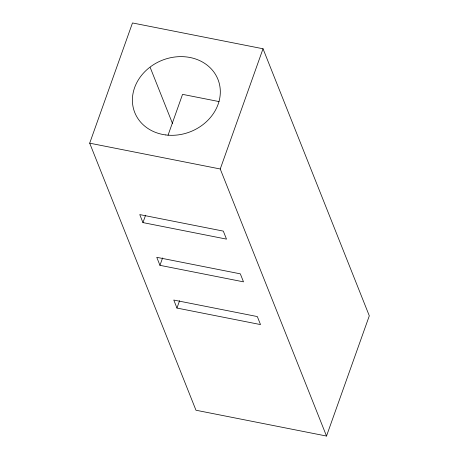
<?xml version="1.0" encoding="UTF-8"?>
<svg xmlns="http://www.w3.org/2000/svg" width="459" height="459" viewBox="0 0 459 459"><rect width="100%" height="100%" fill="white"/><g stroke="black" fill="none" stroke-linecap="round" stroke-linejoin="round"><path stroke-width="0.69" d="M168.046 135.233L182.55 94.359L219.058 101.582M89.694 143.179L132.485 22.95L263.03 48.769L369.306 315.821L326.515 436.05L195.97 410.231L89.694 143.179L220.24 168.992L326.515 436.05M142.95 222.598L139.766 214.588L223.315 231.112L226.499 239.122L142.95 222.598L145.595 215.191M159.956 265.331L156.766 257.315L240.315 273.839L243.505 281.849L159.956 265.331L162.595 257.918M220.24 168.992L263.03 48.769M176.962 308.058L173.772 300.048L257.321 316.567L260.511 324.582L176.962 308.058L179.601 300.651M150.242 67.571L172.504 123.511M165.814 134.952A44.775 38.418 -21.7 0 0 218.593 81.14A44.775 38.418 -21.7 0 0 144.677 71.822A44.775 38.418 -21.7 0 0 165.814 134.952"/></g></svg>
